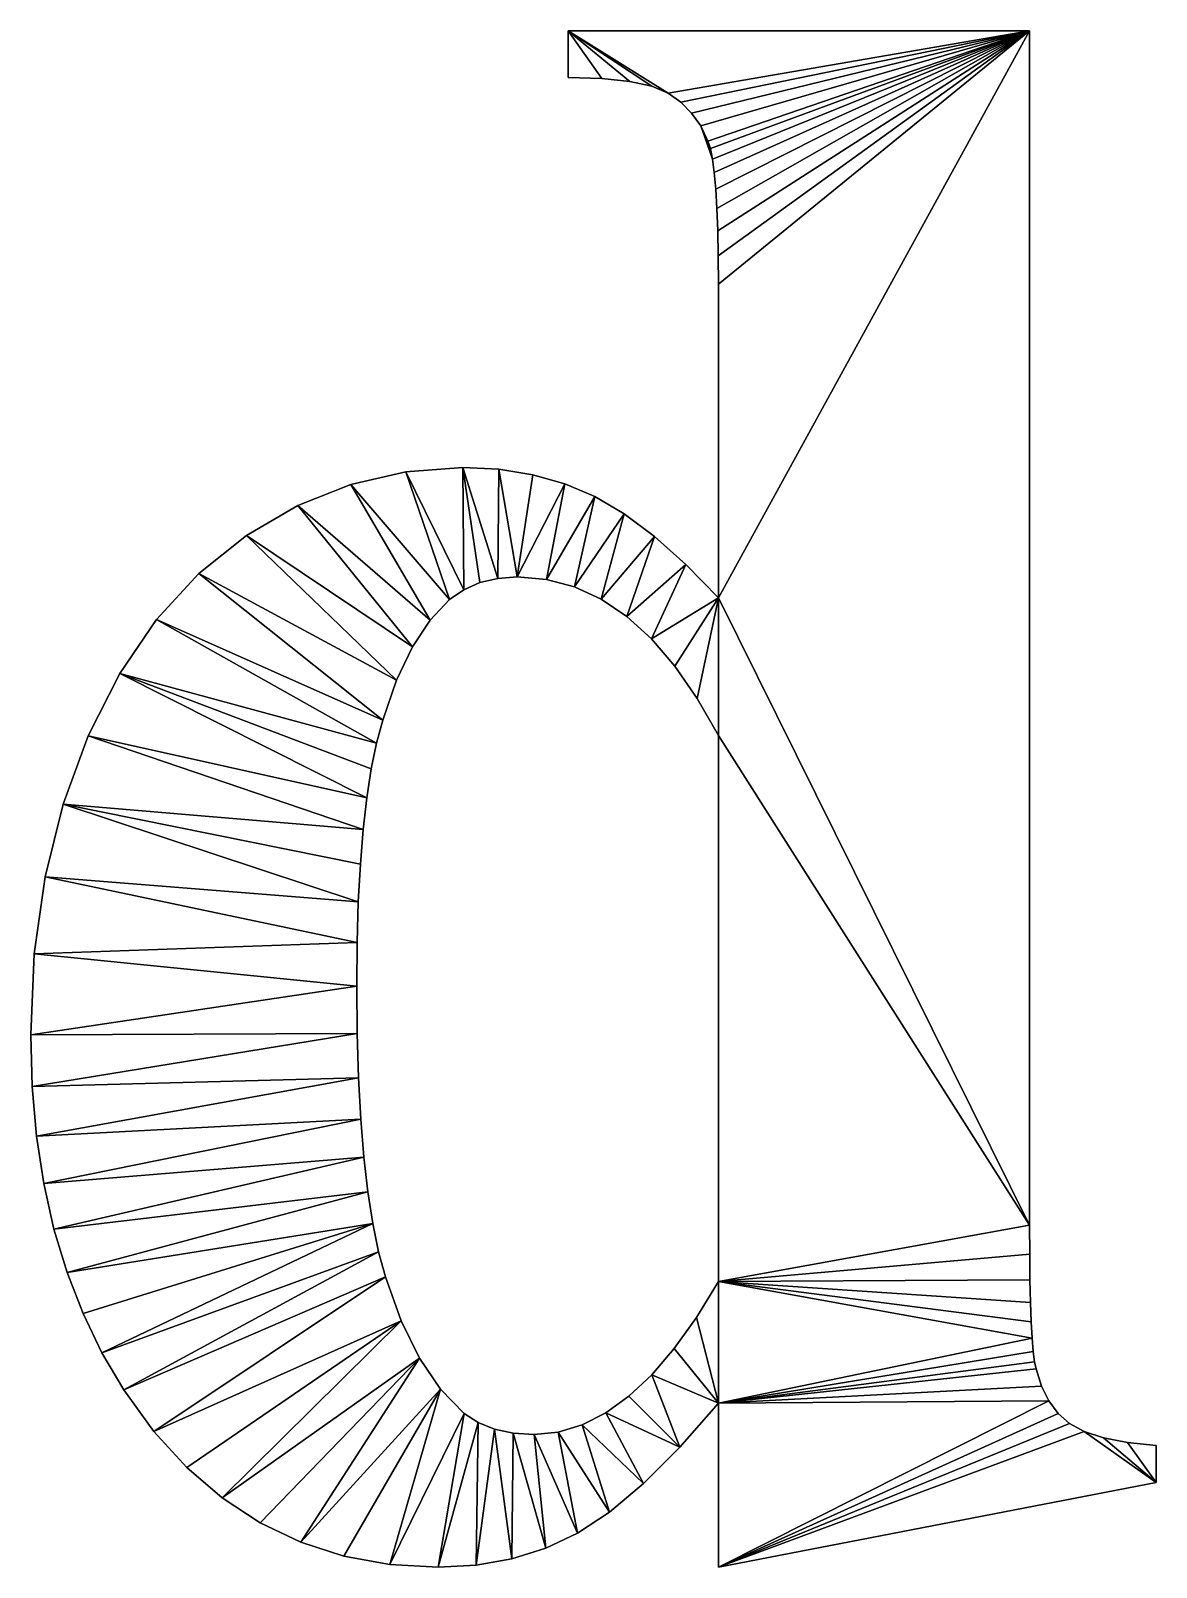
# Model space of a CAD drawing. Header units: metres. Extents: x 0.054 to 0.752, y -0.019 to 0.933.
import ezdxf

# ---------------------------------------------------------------- set-up
doc = ezdxf.new("R2010")
doc.units = ezdxf.units.M

msp = doc.modelspace()

# ---------------------------------------------------------------- meshes
at = {"layer": 'Armanisoft_0', "linetype": 'CONTINUOUS'}
mesh = msp.add_polyface(dxfattribs=at)
corners = [(0.480183, 0.581555), (0.673018, 0.932927), (0.673018, 0.192835), (0.480183, 0.775915), (0.480082, 0.793376), (0.480183, 0.496189), (0.467094, 0.519234), (0.453294, 0.539205), (0.438783, 0.556105), (0.460095, 0.60222), (0.423561, 0.569931), (0.440632, 0.619562), (0.407629, 0.580685), (0.421794, 0.633581), (0.390985, 0.588367), (0.40358, 0.644277), (0.373631, 0.592976), (0.385042, 0.652183), (0.480183, 0.581555, 0.229421), (0.673018, 0.192835, 0.229421), (0.673018, 0.932927, 0.229421), (0.480183, 0.775915, 0.229421), (0.480082, 0.793376, 0.229421), (0.480183, 0.496189, 0.229421), (0.467094, 0.519234, 0.229421), (0.453294, 0.539205, 0.229421), (0.438783, 0.556105, 0.229421), (0.460095, 0.60222, 0.229421), (0.423561, 0.569931, 0.229421), (0.440632, 0.619562, 0.229421), (0.407629, 0.580685, 0.229421), (0.421794, 0.633581, 0.229421), (0.390985, 0.588367, 0.229421), (0.40358, 0.644277, 0.229421), (0.373631, 0.592976, 0.229421), (0.385042, 0.652183, 0.229421), (0.673018, 0.192835), (0.673018, 0.932927), (0.673018, 0.932927, 0.229421), (0.673018, 0.192835, 0.229421), (0.40358, 0.644277), (0.385042, 0.652183), (0.385042, 0.652183, 0.229421), (0.40358, 0.644277, 0.229421), (0.421794, 0.633581), (0.421794, 0.633581, 0.229421), (0.440632, 0.619562), (0.440632, 0.619562, 0.229421), (0.460095, 0.60222), (0.460095, 0.60222, 0.229421), (0.480183, 0.581555), (0.480183, 0.581555, 0.229421), (0.480183, 0.775915), (0.480183, 0.775915, 0.229421), (0.480082, 0.793376), (0.480082, 0.793376, 0.229421), (0.479781, 0.809016), (0.479781, 0.809016, 0.229421), (0.479279, 0.822833), (0.479279, 0.822833, 0.229421), (0.478575, 0.834828), (0.478575, 0.834828, 0.229421), (0.467094, 0.519234), (0.480183, 0.496189), (0.480183, 0.496189, 0.229421), (0.467094, 0.519234, 0.229421), (0.453294, 0.539205), (0.453294, 0.539205, 0.229421), (0.438783, 0.556105), (0.438783, 0.556105, 0.229421), (0.423561, 0.569931), (0.423561, 0.569931, 0.229421), (0.407629, 0.580685), (0.407629, 0.580685, 0.229421), (0.390985, 0.588367), (0.390985, 0.588367, 0.229421), (0.480183, 0.157985), (0.480183, 0.157985, 0.229421)]
mesh.append_faces([[corners[k] for k in face] for face in [(0, 1, 2), (3, 1, 0), (4, 1, 3), (5, 0, 2), (6, 0, 5), (7, 0, 6), (8, 9, 0), (8, 0, 7), (10, 11, 9), (10, 9, 8), (12, 13, 11), (12, 11, 10), (14, 15, 13), (14, 13, 12), (16, 17, 15), (16, 15, 14), (18, 19, 20), (21, 18, 20), (22, 21, 20), (23, 19, 18), (24, 23, 18), (25, 24, 18), (26, 18, 27), (26, 25, 18), (28, 27, 29), (28, 26, 27), (30, 29, 31), (30, 28, 29), (32, 31, 33), (32, 30, 31), (34, 33, 35), (34, 32, 33), (36, 37, 38, 39), (40, 41, 42, 43), (44, 40, 43, 45), (46, 44, 45, 47), (48, 46, 47, 49), (50, 48, 49, 51), (52, 50, 51, 53), (54, 52, 53, 55), (56, 54, 55, 57), (58, 56, 57, 59), (60, 58, 59, 61), (62, 63, 64, 65), (66, 62, 65, 67), (68, 66, 67, 69), (70, 68, 69, 71), (72, 70, 71, 73), (74, 72, 73, 75), (63, 76, 77, 64)]])
mesh = msp.add_polyface(dxfattribs=at)
corners = [(0.479781, 0.809016), (0.673018, 0.932927), (0.480082, 0.793376), (0.479279, 0.822833), (0.478575, 0.834828), (0.477671, 0.845001), (0.476566, 0.853352), (0.47526, 0.85988), (0.473752, 0.864587), (0.469224, 0.873906), (0.463611, 0.881953), (0.456913, 0.888728), (0.449132, 0.89423), (0.387195, 0.932927), (0.439018, 0.898489), (0.425324, 0.90153), (0.40805, 0.903355), (0.387195, 0.903963), (0.479781, 0.809016, 0.229421), (0.480082, 0.793376, 0.229421), (0.673018, 0.932927, 0.229421), (0.479279, 0.822833, 0.229421), (0.478575, 0.834828, 0.229421), (0.477671, 0.845001, 0.229421), (0.476566, 0.853352, 0.229421), (0.47526, 0.85988, 0.229421), (0.473752, 0.864587, 0.229421), (0.469224, 0.873906, 0.229421), (0.463611, 0.881953, 0.229421), (0.456913, 0.888728, 0.229421), (0.449132, 0.89423, 0.229421), (0.387195, 0.932927, 0.229421), (0.439018, 0.898489, 0.229421), (0.425324, 0.90153, 0.229421), (0.40805, 0.903355, 0.229421), (0.387195, 0.903963, 0.229421), (0.477671, 0.845001), (0.478575, 0.834828), (0.478575, 0.834828, 0.229421), (0.477671, 0.845001, 0.229421), (0.476566, 0.853352), (0.476566, 0.853352, 0.229421), (0.47526, 0.85988), (0.47526, 0.85988, 0.229421), (0.473752, 0.864587), (0.473752, 0.864587, 0.229421), (0.469224, 0.873906), (0.469224, 0.873906, 0.229421), (0.463611, 0.881953), (0.463611, 0.881953, 0.229421), (0.456913, 0.888728), (0.456913, 0.888728, 0.229421), (0.449132, 0.89423), (0.449132, 0.89423, 0.229421), (0.439018, 0.898489), (0.439018, 0.898489, 0.229421), (0.425324, 0.90153), (0.425324, 0.90153, 0.229421), (0.40805, 0.903355), (0.40805, 0.903355, 0.229421), (0.387195, 0.903963), (0.387195, 0.903963, 0.229421), (0.387195, 0.932927), (0.387195, 0.932927, 0.229421), (0.673018, 0.932927), (0.673018, 0.932927, 0.229421)]
mesh.append_faces([[corners[k] for k in face] for face in [(0, 1, 2), (3, 1, 0), (4, 1, 3), (5, 1, 4), (6, 1, 5), (7, 1, 6), (8, 1, 7), (8, 7, 6), (9, 1, 8), (9, 8, 6), (10, 1, 9), (11, 1, 10), (12, 1, 11), (13, 1, 12), (13, 12, 14), (13, 14, 15), (13, 15, 16), (13, 16, 17), (18, 19, 20), (21, 18, 20), (22, 21, 20), (23, 22, 20), (24, 23, 20), (25, 24, 20), (26, 25, 20), (26, 24, 25), (27, 26, 20), (27, 24, 26), (28, 27, 20), (29, 28, 20), (30, 29, 20), (31, 30, 20), (31, 32, 30), (31, 33, 32), (31, 34, 33), (31, 35, 34), (36, 37, 38, 39), (40, 36, 39, 41), (42, 40, 41, 43), (44, 42, 43, 45), (46, 44, 45, 47), (48, 46, 47, 49), (50, 48, 49, 51), (52, 50, 51, 53), (54, 52, 53, 55), (56, 54, 55, 57), (58, 56, 57, 59), (60, 58, 59, 61), (62, 60, 61, 63), (64, 62, 63, 65)]])
mesh = msp.add_polyface(dxfattribs=at)
corners = [(0.355565, 0.594512), (0.344149, 0.661218), (0.365232, 0.65783), (0.385042, 0.652183), (0.373631, 0.592976), (0.343445, 0.593636), (0.321795, 0.662348), (0.332417, 0.591009), (0.322481, 0.58663), (0.286569, 0.659718), (0.313637, 0.580499), (0.252498, 0.651831), (0.301548, 0.567833), (0.219583, 0.638684), (0.290612, 0.551169), (0.187824, 0.62028), (0.28083, 0.530507), (0.15831, 0.596745), (0.355565, 0.594512, 0.229421), (0.365232, 0.65783, 0.229421), (0.344149, 0.661218, 0.229421), (0.385042, 0.652183, 0.229421), (0.373631, 0.592976, 0.229421), (0.343445, 0.593636, 0.229421), (0.321795, 0.662348, 0.229421), (0.332417, 0.591009, 0.229421), (0.322481, 0.58663, 0.229421), (0.286569, 0.659718, 0.229421), (0.313637, 0.580499, 0.229421), (0.252498, 0.651831, 0.229421), (0.301548, 0.567833, 0.229421), (0.219583, 0.638684, 0.229421), (0.290612, 0.551169, 0.229421), (0.187824, 0.62028, 0.229421), (0.28083, 0.530507, 0.229421), (0.15831, 0.596745, 0.229421), (0.272201, 0.505847, 0.229421), (0.132133, 0.568207, 0.229421), (0.15831, 0.596745), (0.132133, 0.568207), (0.132133, 0.568207, 0.229421), (0.15831, 0.596745, 0.229421), (0.187824, 0.62028), (0.187824, 0.62028, 0.229421), (0.219583, 0.638684), (0.219583, 0.638684, 0.229421), (0.252498, 0.651831), (0.252498, 0.651831, 0.229421), (0.286569, 0.659718), (0.286569, 0.659718, 0.229421), (0.321795, 0.662348), (0.321795, 0.662348, 0.229421), (0.344149, 0.661218), (0.344149, 0.661218, 0.229421), (0.365232, 0.65783), (0.365232, 0.65783, 0.229421), (0.385042, 0.652183), (0.385042, 0.652183, 0.229421), (0.373631, 0.592976), (0.390985, 0.588367), (0.390985, 0.588367, 0.229421), (0.373631, 0.592976, 0.229421), (0.355565, 0.594512), (0.355565, 0.594512, 0.229421), (0.343445, 0.593636), (0.343445, 0.593636, 0.229421), (0.332417, 0.591009), (0.332417, 0.591009, 0.229421), (0.322481, 0.58663), (0.322481, 0.58663, 0.229421), (0.313637, 0.580499), (0.313637, 0.580499, 0.229421), (0.301548, 0.567833), (0.301548, 0.567833, 0.229421), (0.290612, 0.551169), (0.290612, 0.551169, 0.229421)]
mesh.append_faces([[corners[k] for k in face] for face in [(0, 1, 2), (0, 2, 3), (0, 3, 4), (5, 6, 1), (5, 1, 0), (7, 6, 5), (8, 9, 6), (8, 6, 7), (10, 11, 9), (10, 9, 8), (12, 13, 11), (12, 11, 10), (14, 15, 13), (14, 13, 12), (16, 17, 15), (16, 15, 14), (18, 19, 20), (18, 21, 19), (18, 22, 21), (23, 20, 24), (23, 18, 20), (25, 23, 24), (26, 24, 27), (26, 25, 24), (28, 27, 29), (28, 26, 27), (30, 29, 31), (30, 28, 29), (32, 31, 33), (32, 30, 31), (34, 33, 35), (34, 32, 33), (36, 35, 37), (38, 39, 40, 41), (42, 38, 41, 43), (44, 42, 43, 45), (46, 44, 45, 47), (48, 46, 47, 49), (50, 48, 49, 51), (52, 50, 51, 53), (54, 52, 53, 55), (56, 54, 55, 57), (58, 59, 60, 61), (62, 58, 61, 63), (64, 62, 63, 65), (66, 64, 65, 67), (68, 66, 67, 69), (70, 68, 69, 71), (72, 70, 71, 73), (74, 72, 73, 75)]])
mesh = msp.add_polyface(dxfattribs=at)
corners = [(0.272201, 0.505847), (0.132133, 0.568207), (0.15831, 0.596745), (0.28083, 0.530507), (0.268427, 0.491609), (0.109293, 0.534667), (0.265156, 0.475554), (0.262388, 0.457683), (0.089788, 0.496124), (0.260123, 0.437995), (0.074182, 0.453756), (0.258362, 0.41649), (0.257104, 0.393169), (0.063034, 0.408739), (0.256349, 0.368031), (0.056345, 0.361074), (0.256098, 0.341076), (0.054116, 0.31076), (0.256375, 0.311604), (0.272201, 0.505847, 0.229421), (0.28083, 0.530507, 0.229421), (0.15831, 0.596745, 0.229421), (0.268427, 0.491609, 0.229421), (0.132133, 0.568207, 0.229421), (0.109293, 0.534667, 0.229421), (0.265156, 0.475554, 0.229421), (0.262388, 0.457683, 0.229421), (0.089788, 0.496124, 0.229421), (0.260123, 0.437995, 0.229421), (0.074182, 0.453756, 0.229421), (0.258362, 0.41649, 0.229421), (0.257104, 0.393169, 0.229421), (0.063034, 0.408739, 0.229421), (0.256349, 0.368031, 0.229421), (0.056345, 0.361074, 0.229421), (0.256098, 0.341076, 0.229421), (0.054116, 0.31076, 0.229421), (0.256375, 0.311604, 0.229421), (0.056345, 0.361074), (0.054116, 0.31076), (0.054116, 0.31076, 0.229421), (0.056345, 0.361074, 0.229421), (0.063034, 0.408739), (0.063034, 0.408739, 0.229421), (0.074182, 0.453756), (0.074182, 0.453756, 0.229421), (0.089788, 0.496124), (0.089788, 0.496124, 0.229421), (0.109293, 0.534667), (0.109293, 0.534667, 0.229421), (0.132133, 0.568207), (0.132133, 0.568207, 0.229421), (0.28083, 0.530507), (0.290612, 0.551169), (0.290612, 0.551169, 0.229421), (0.28083, 0.530507, 0.229421), (0.272201, 0.505847), (0.272201, 0.505847, 0.229421), (0.268427, 0.491609), (0.268427, 0.491609, 0.229421), (0.265156, 0.475554), (0.265156, 0.475554, 0.229421), (0.262388, 0.457683), (0.262388, 0.457683, 0.229421), (0.260123, 0.437995), (0.260123, 0.437995, 0.229421), (0.258362, 0.41649), (0.258362, 0.41649, 0.229421), (0.257104, 0.393169), (0.257104, 0.393169, 0.229421), (0.256349, 0.368031), (0.256349, 0.368031, 0.229421), (0.256098, 0.341076), (0.256098, 0.341076, 0.229421), (0.256375, 0.311604), (0.256375, 0.311604, 0.229421)]
mesh.append_faces([[corners[k] for k in face] for face in [(0, 1, 2), (0, 2, 3), (4, 5, 1), (4, 1, 0), (6, 5, 4), (7, 8, 5), (7, 5, 6), (9, 10, 8), (9, 8, 7), (11, 10, 9), (12, 13, 10), (12, 10, 11), (14, 15, 13), (14, 13, 12), (16, 17, 15), (16, 15, 14), (18, 17, 16), (19, 20, 21), (22, 23, 24), (22, 19, 23), (25, 22, 24), (26, 24, 27), (26, 25, 24), (28, 27, 29), (28, 26, 27), (30, 28, 29), (31, 29, 32), (31, 30, 29), (33, 32, 34), (33, 31, 32), (35, 34, 36), (35, 33, 34), (37, 35, 36), (38, 39, 40, 41), (42, 38, 41, 43), (44, 42, 43, 45), (46, 44, 45, 47), (48, 46, 47, 49), (50, 48, 49, 51), (52, 53, 54, 55), (56, 52, 55, 57), (58, 56, 57, 59), (60, 58, 59, 61), (62, 60, 61, 63), (64, 62, 63, 65), (66, 64, 65, 67), (68, 66, 67, 69), (70, 68, 69, 71), (72, 70, 71, 73), (74, 72, 73, 75)]])
mesh = msp.add_polyface(dxfattribs=at)
corners = [(0.480183, 0.082629), (0.684912, 0.084002), (0.480183, -0.019055), (0.366002, 0.063262), (0.392909, 0.002151), (0.373202, -0.007126), (0.352988, 0.064077), (0.380997, 0.064742), (0.412677, 0.015134), (0.395786, 0.069182), (0.433812, 0.032874), (0.410368, 0.076583), (0.456314, 0.055373), (0.424744, 0.086943), (0.438913, 0.100263), (0.452876, 0.116544), (0.466633, 0.135784), (0.480183, 0.157985), (0.673018, 0.192835), (0.673081, 0.174988), (0.480183, 0.496189), (0.67458, 0.122809), (0.480183, 0.082629, 0.229421), (0.480183, -0.019055, 0.229421), (0.684912, 0.084002, 0.229421), (0.366002, 0.063262, 0.229421), (0.373202, -0.007126, 0.229421), (0.392909, 0.002151, 0.229421), (0.352988, 0.064077, 0.229421), (0.380997, 0.064742, 0.229421), (0.412677, 0.015134, 0.229421), (0.395786, 0.069182, 0.229421), (0.433812, 0.032874, 0.229421), (0.410368, 0.076583, 0.229421), (0.456314, 0.055373, 0.229421), (0.424744, 0.086943, 0.229421), (0.438913, 0.100263, 0.229421), (0.452876, 0.116544, 0.229421), (0.466633, 0.135784, 0.229421), (0.480183, 0.157985, 0.229421), (0.673081, 0.174988, 0.229421), (0.673018, 0.192835, 0.229421), (0.480183, 0.496189, 0.229421), (0.67458, 0.122809, 0.229421), (0.480183, 0.082629), (0.480183, -0.019055), (0.480183, -0.019055, 0.229421), (0.480183, 0.082629, 0.229421), (0.456314, 0.055373), (0.456314, 0.055373, 0.229421), (0.433812, 0.032874), (0.433812, 0.032874, 0.229421), (0.412677, 0.015134), (0.412677, 0.015134, 0.229421), (0.392909, 0.002151), (0.392909, 0.002151, 0.229421), (0.373202, -0.007126), (0.373202, -0.007126, 0.229421), (0.380997, 0.064742), (0.366002, 0.063262), (0.366002, 0.063262, 0.229421), (0.380997, 0.064742, 0.229421), (0.395786, 0.069182), (0.395786, 0.069182, 0.229421), (0.410368, 0.076583), (0.410368, 0.076583, 0.229421), (0.424744, 0.086943), (0.424744, 0.086943, 0.229421), (0.438913, 0.100263), (0.438913, 0.100263, 0.229421), (0.452876, 0.116544), (0.452876, 0.116544, 0.229421), (0.466633, 0.135784), (0.466633, 0.135784, 0.229421), (0.480183, 0.157985), (0.480183, 0.157985, 0.229421)]
mesh.append_faces([[corners[k] for k in face] for face in [(0, 1, 2), (3, 4, 5), (3, 5, 6), (7, 8, 4), (7, 4, 3), (9, 10, 8), (9, 8, 7), (11, 12, 10), (11, 10, 9), (13, 12, 11), (14, 0, 12), (14, 12, 13), (15, 0, 14), (16, 0, 15), (17, 18, 19), (17, 20, 18), (17, 21, 0), (17, 0, 16), (22, 23, 24), (25, 26, 27), (25, 28, 26), (29, 27, 30), (29, 25, 27), (31, 30, 32), (31, 29, 30), (33, 32, 34), (33, 31, 32), (35, 33, 34), (36, 34, 22), (36, 35, 34), (37, 36, 22), (38, 37, 22), (39, 40, 41), (39, 41, 42), (39, 22, 43), (39, 38, 22), (44, 45, 46, 47), (48, 44, 47, 49), (50, 48, 49, 51), (52, 50, 51, 53), (54, 52, 53, 55), (56, 54, 55, 57), (58, 59, 60, 61), (62, 58, 61, 63), (64, 62, 63, 65), (66, 64, 65, 67), (68, 66, 67, 69), (70, 68, 69, 71), (72, 70, 71, 73), (74, 72, 73, 75)]])
mesh = msp.add_polyface(dxfattribs=at)
corners = [(0.256375, 0.311604), (0.055016, 0.27876), (0.054116, 0.31076), (0.257207, 0.284115), (0.057715, 0.24805), (0.258594, 0.258607), (0.062215, 0.21863), (0.260536, 0.235081), (0.068514, 0.190499), (0.263032, 0.213537), (0.076613, 0.163658), (0.266084, 0.193975), (0.098211, 0.113845), (0.086512, 0.138107), (0.26969, 0.176395), (0.11171, 0.090873), (0.27385, 0.160797), (0.130419, 0.065109), (0.283558, 0.133605), (0.256375, 0.311604, 0.229421), (0.054116, 0.31076, 0.229421), (0.055016, 0.27876, 0.229421), (0.257207, 0.284115, 0.229421), (0.057715, 0.24805, 0.229421), (0.258594, 0.258607, 0.229421), (0.062215, 0.21863, 0.229421), (0.260536, 0.235081, 0.229421), (0.068514, 0.190499, 0.229421), (0.263032, 0.213537, 0.229421), (0.076613, 0.163658, 0.229421), (0.266084, 0.193975, 0.229421), (0.086512, 0.138107, 0.229421), (0.098211, 0.113845, 0.229421), (0.26969, 0.176395, 0.229421), (0.11171, 0.090873, 0.229421), (0.27385, 0.160797, 0.229421), (0.130419, 0.065109, 0.229421), (0.283558, 0.133605, 0.229421), (0.086512, 0.138107), (0.098211, 0.113845), (0.098211, 0.113845, 0.229421), (0.086512, 0.138107, 0.229421), (0.076613, 0.163658), (0.076613, 0.163658, 0.229421), (0.068514, 0.190499), (0.068514, 0.190499, 0.229421), (0.062215, 0.21863), (0.062215, 0.21863, 0.229421), (0.057715, 0.24805), (0.057715, 0.24805, 0.229421), (0.055016, 0.27876), (0.055016, 0.27876, 0.229421), (0.054116, 0.31076), (0.054116, 0.31076, 0.229421), (0.257207, 0.284115), (0.256375, 0.311604), (0.256375, 0.311604, 0.229421), (0.257207, 0.284115, 0.229421), (0.258594, 0.258607), (0.258594, 0.258607, 0.229421), (0.260536, 0.235081), (0.260536, 0.235081, 0.229421), (0.263032, 0.213537), (0.263032, 0.213537, 0.229421), (0.266084, 0.193975), (0.266084, 0.193975, 0.229421), (0.26969, 0.176395), (0.26969, 0.176395, 0.229421), (0.27385, 0.160797), (0.27385, 0.160797, 0.229421), (0.283558, 0.133605), (0.283558, 0.133605, 0.229421), (0.294927, 0.110458), (0.294927, 0.110458, 0.229421)]
mesh.append_faces([[corners[k] for k in face] for face in [(0, 1, 2), (3, 4, 1), (3, 1, 0), (5, 6, 4), (5, 4, 3), (7, 8, 6), (7, 6, 5), (9, 10, 8), (9, 8, 7), (11, 12, 13), (11, 13, 10), (11, 10, 9), (14, 15, 12), (14, 12, 11), (16, 17, 15), (16, 15, 14), (18, 17, 16), (19, 20, 21), (22, 21, 23), (22, 19, 21), (24, 23, 25), (24, 22, 23), (26, 25, 27), (26, 24, 25), (28, 27, 29), (28, 26, 27), (30, 31, 32), (30, 29, 31), (30, 28, 29), (33, 32, 34), (33, 30, 32), (35, 34, 36), (35, 33, 34), (37, 35, 36), (38, 39, 40, 41), (42, 38, 41, 43), (44, 42, 43, 45), (46, 44, 45, 47), (48, 46, 47, 49), (50, 48, 49, 51), (52, 50, 51, 53), (54, 55, 56, 57), (58, 54, 57, 59), (60, 58, 59, 61), (62, 60, 61, 63), (64, 62, 63, 65), (66, 64, 65, 67), (68, 66, 67, 69), (70, 68, 69, 71), (72, 70, 71, 73)]])
mesh = msp.add_polyface(dxfattribs=at)
corners = [(0.751524, 0.033537), (0.706861, 0.065039), (0.718857, 0.061105), (0.733745, 0.058226), (0.751524, 0.056402), (0.480183, -0.019055), (0.684912, 0.084002), (0.690715, 0.076282), (0.697756, 0.07003), (0.480183, 0.082629), (0.67458, 0.122809), (0.675267, 0.114567), (0.676079, 0.108246), (0.677017, 0.103846), (0.680346, 0.09319), (0.480183, 0.157985), (0.673081, 0.174988), (0.673268, 0.159062), (0.673581, 0.145057), (0.674018, 0.132973), (0.751524, 0.033537, 0.229421), (0.718857, 0.061105, 0.229421), (0.706861, 0.065039, 0.229421), (0.733745, 0.058226, 0.229421), (0.751524, 0.056402, 0.229421), (0.480183, -0.019055, 0.229421), (0.690715, 0.076282, 0.229421), (0.684912, 0.084002, 0.229421), (0.697756, 0.07003, 0.229421), (0.480183, 0.082629, 0.229421), (0.675267, 0.114567, 0.229421), (0.67458, 0.122809, 0.229421), (0.676079, 0.108246, 0.229421), (0.677017, 0.103846, 0.229421), (0.680346, 0.09319, 0.229421), (0.480183, 0.157985, 0.229421), (0.673268, 0.159062, 0.229421), (0.673081, 0.174988, 0.229421), (0.673581, 0.145057, 0.229421), (0.674018, 0.132973, 0.229421), (0.673081, 0.174988), (0.673018, 0.192835), (0.673018, 0.192835, 0.229421), (0.673081, 0.174988, 0.229421), (0.673268, 0.159062), (0.673268, 0.159062, 0.229421), (0.673581, 0.145057), (0.673581, 0.145057, 0.229421), (0.674018, 0.132972), (0.674018, 0.132972, 0.229421), (0.67458, 0.122809), (0.67458, 0.122809, 0.229421), (0.675267, 0.114567), (0.675267, 0.114567, 0.229421), (0.676079, 0.108246), (0.676079, 0.108246, 0.229421), (0.677017, 0.103846), (0.677017, 0.103846, 0.229421), (0.680346, 0.09319), (0.680346, 0.09319, 0.229421), (0.684912, 0.084002), (0.684912, 0.084002, 0.229421), (0.690715, 0.076282), (0.690715, 0.076282, 0.229421), (0.697756, 0.07003), (0.697756, 0.07003, 0.229421), (0.706861, 0.065039), (0.706861, 0.065039, 0.229421), (0.718857, 0.061105), (0.718857, 0.061105, 0.229421), (0.733745, 0.058226), (0.733745, 0.058226, 0.229421), (0.751524, 0.056402), (0.751524, 0.056402, 0.229421), (0.751524, 0.033537), (0.751524, 0.033537, 0.229421), (0.480183, -0.019055), (0.480183, -0.019055, 0.229421)]
mesh.append_faces([[corners[k] for k in face] for face in [(0, 1, 2), (0, 2, 3), (0, 3, 4), (5, 6, 7), (5, 7, 8), (5, 8, 1), (5, 1, 0), (9, 10, 11), (9, 11, 12), (9, 12, 13), (9, 13, 14), (9, 14, 6), (15, 16, 17), (15, 17, 18), (15, 18, 19), (15, 19, 10), (20, 21, 22), (20, 23, 21), (20, 24, 23), (25, 26, 27), (25, 28, 26), (25, 22, 28), (25, 20, 22), (29, 30, 31), (29, 32, 30), (29, 33, 32), (29, 34, 33), (29, 27, 34), (35, 36, 37), (35, 38, 36), (35, 39, 38), (35, 31, 39), (40, 41, 42, 43), (44, 40, 43, 45), (46, 44, 45, 47), (48, 46, 47, 49), (50, 48, 49, 51), (52, 50, 51, 53), (54, 52, 53, 55), (56, 54, 55, 57), (58, 56, 57, 59), (60, 58, 59, 61), (62, 60, 61, 63), (64, 62, 63, 65), (66, 64, 65, 67), (68, 66, 67, 69), (70, 68, 69, 71), (72, 70, 71, 73), (74, 72, 73, 75), (76, 74, 75, 77)]])
mesh = msp.add_polyface(dxfattribs=at)
corners = [(0.283558, 0.133605), (0.172684, 0.023886), (0.150744, 0.04278), (0.130419, 0.065109), (0.294927, 0.110458), (0.22141, -0.003596), (0.196239, 0.008427), (0.307958, 0.091355), (0.276597, -0.017337), (0.248196, -0.012184), (0.32265, 0.076298), (0.306613, -0.019055), (0.331312, 0.070595), (0.330054, -0.017729), (0.341425, 0.066521), (0.352251, -0.013753), (0.352988, 0.064077), (0.373202, -0.007126), (0.283558, 0.133605, 0.229421), (0.150744, 0.04278, 0.229421), (0.172684, 0.023886, 0.229421), (0.130419, 0.065109, 0.229421), (0.294927, 0.110458, 0.229421), (0.196239, 0.008427, 0.229421), (0.22141, -0.003596, 0.229421), (0.307958, 0.091355, 0.229421), (0.248196, -0.012184, 0.229421), (0.276597, -0.017337, 0.229421), (0.32265, 0.076298, 0.229421), (0.306613, -0.019055, 0.229421), (0.331312, 0.070595, 0.229421), (0.330054, -0.017729, 0.229421), (0.341425, 0.066521, 0.229421), (0.352251, -0.013753, 0.229421), (0.352988, 0.064077, 0.229421), (0.373202, -0.007126, 0.229421), (0.352251, -0.013753), (0.373202, -0.007126), (0.373202, -0.007126, 0.229421), (0.352251, -0.013753, 0.229421), (0.330054, -0.017729), (0.330054, -0.017729, 0.229421), (0.306613, -0.019055), (0.306613, -0.019055, 0.229421), (0.276597, -0.017337), (0.276597, -0.017337, 0.229421), (0.248196, -0.012184), (0.248196, -0.012184, 0.229421), (0.22141, -0.003596), (0.22141, -0.003596, 0.229421), (0.196239, 0.008427), (0.196239, 0.008427, 0.229421), (0.172684, 0.023886), (0.172684, 0.023886, 0.229421), (0.150744, 0.04278), (0.150744, 0.04278, 0.229421), (0.130419, 0.065109), (0.130419, 0.065109, 0.229421), (0.11171, 0.090873), (0.11171, 0.090873, 0.229421), (0.098211, 0.113845), (0.098211, 0.113845, 0.229421), (0.307958, 0.091355), (0.294927, 0.110458), (0.294927, 0.110458, 0.229421), (0.307958, 0.091355, 0.229421), (0.32265, 0.076298), (0.32265, 0.076298, 0.229421), (0.331312, 0.070595), (0.331312, 0.070595, 0.229421), (0.341425, 0.066521), (0.341425, 0.066521, 0.229421), (0.352988, 0.064077), (0.352988, 0.064077, 0.229421), (0.366002, 0.063262), (0.366002, 0.063262, 0.229421)]
mesh.append_faces([[corners[k] for k in face] for face in [(0, 1, 2), (0, 2, 3), (4, 5, 6), (4, 6, 1), (4, 1, 0), (7, 8, 9), (7, 9, 5), (7, 5, 4), (10, 11, 8), (10, 8, 7), (12, 13, 11), (12, 11, 10), (14, 15, 13), (14, 13, 12), (16, 17, 15), (16, 15, 14), (18, 19, 20), (18, 21, 19), (22, 23, 24), (22, 20, 23), (22, 18, 20), (25, 26, 27), (25, 24, 26), (25, 22, 24), (28, 27, 29), (28, 25, 27), (30, 29, 31), (30, 28, 29), (32, 31, 33), (32, 30, 31), (34, 33, 35), (34, 32, 33), (36, 37, 38, 39), (40, 36, 39, 41), (42, 40, 41, 43), (44, 42, 43, 45), (46, 44, 45, 47), (48, 46, 47, 49), (50, 48, 49, 51), (52, 50, 51, 53), (54, 52, 53, 55), (56, 54, 55, 57), (58, 56, 57, 59), (60, 58, 59, 61), (62, 63, 64, 65), (66, 62, 65, 67), (68, 66, 67, 69), (70, 68, 69, 71), (72, 70, 71, 73), (74, 72, 73, 75)]])

doc.saveas('drawing.dxf')
